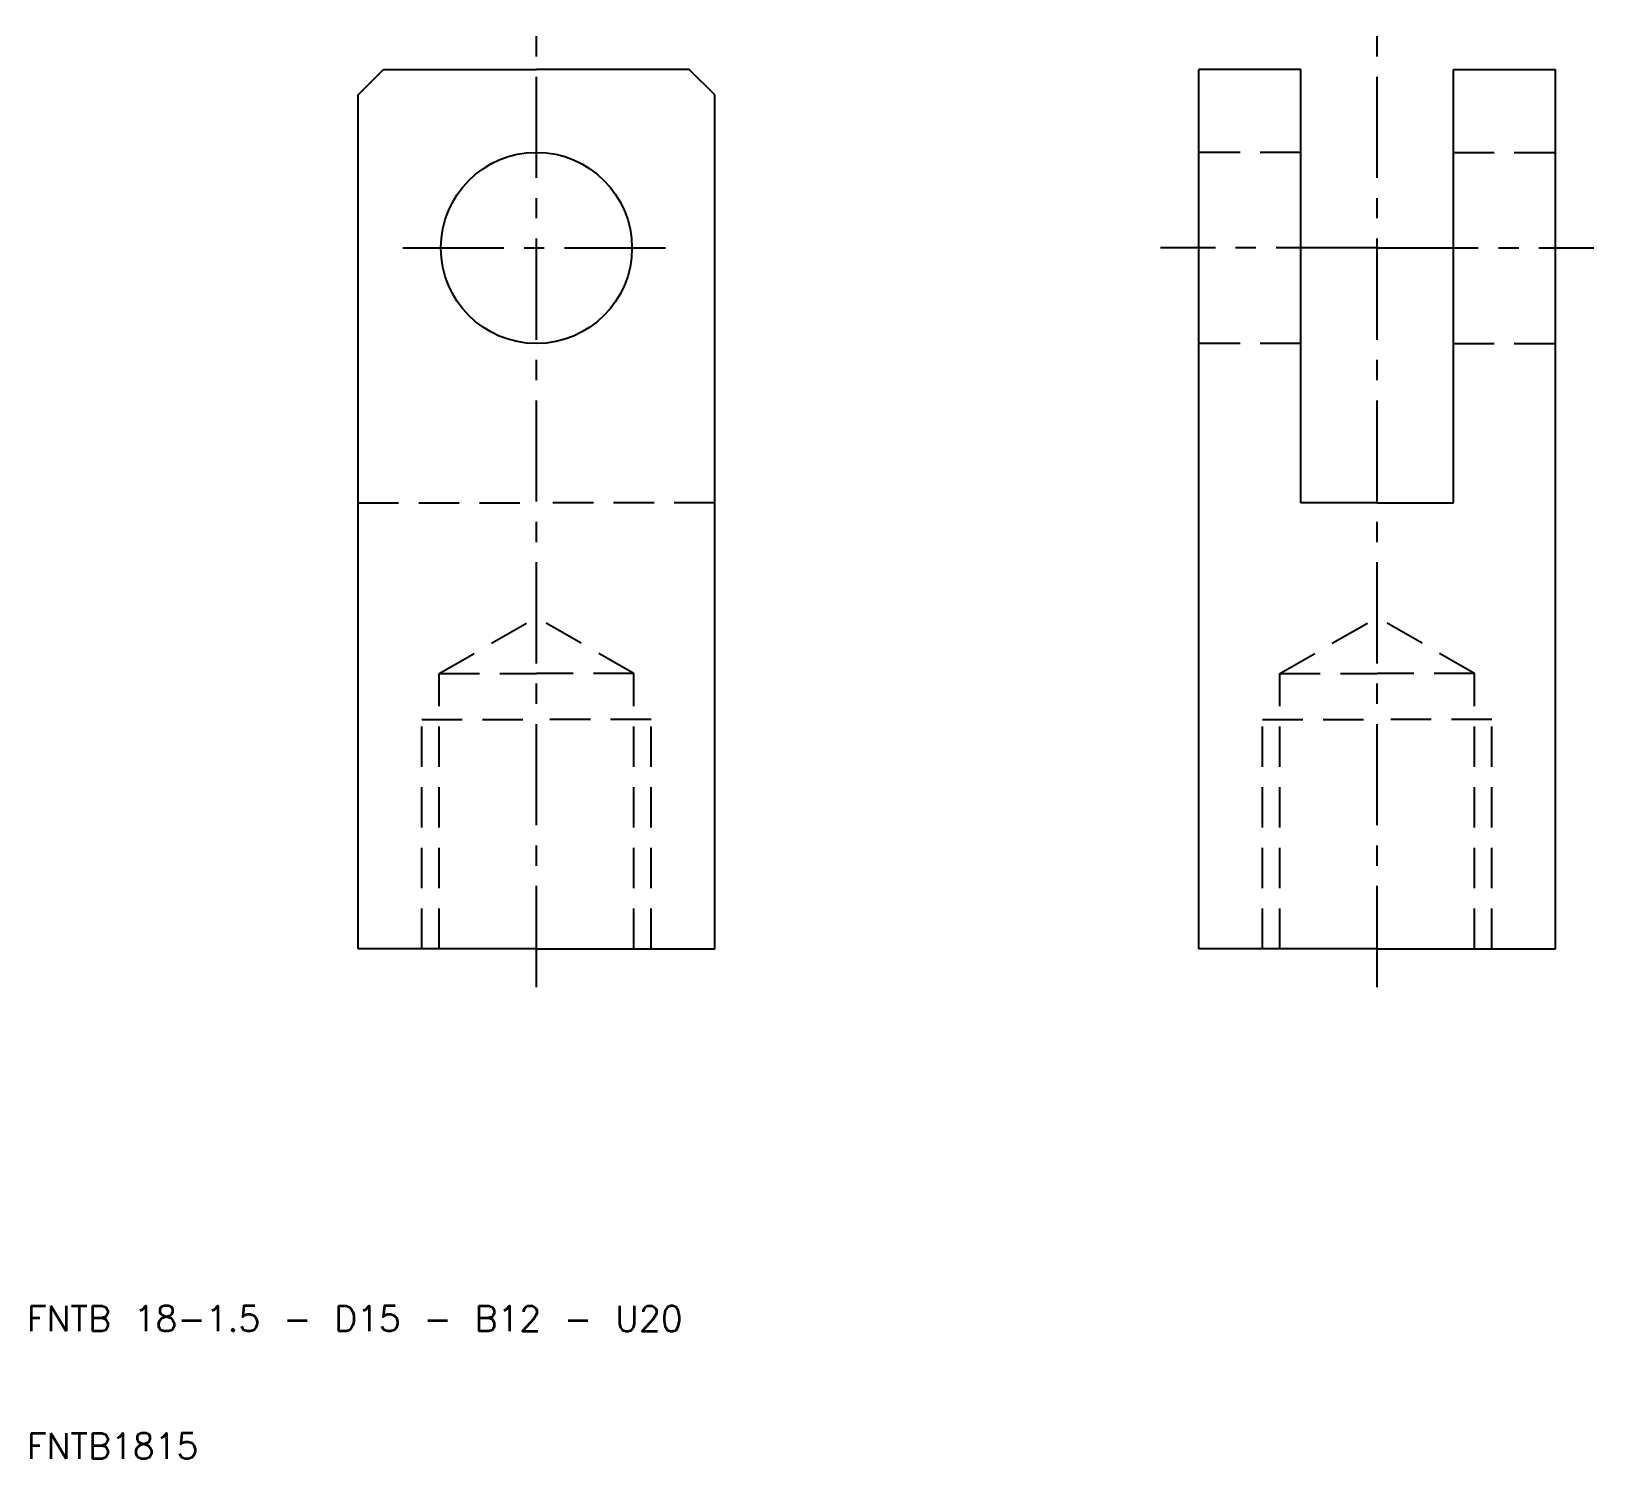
# Model space of a CAD drawing. Extents: x 10 to 133, y 10 to 122.
import ezdxf

# ---------------------------------------------------------------- set-up
doc = ezdxf.new("R2010")
doc.units = 0
doc.header["$LTSCALE"] = 0.25
doc.linetypes.add('CENTER', pattern=[50.8, 31.75, -6.35, 6.35, -6.35])
doc.linetypes.add('DASHED', pattern=[19.05, 12.7, -6.35])
doc.layers.get('0').update_dxf_attribs({"linetype": 'CONTINUOUS'})
doc.layers.add('CENTER', color=1, linetype='CENTER')
doc.styles.get("Standard").update_dxf_attribs({"font": 'txt.shx', "bigfont": 'extfont.shx'})

msp = doc.modelspace()

# ---------------------------------------------------------------- linework, layer by layer
for p, q in [((36, 117), (38, 119)), ((38, 119), (50, 119)), ((62, 119), (50, 119)), ((64, 117), (62, 119)), ((102, 50), (102, 119)), ((110, 119), (102, 119)), ((110, 85), (110, 119)), ((122, 85), (122, 119)), ((122, 119), (130, 119)), ((130, 50), (130, 119)), ((36, 50), (36, 117)), ((64, 50), (64, 117)), ((116, 85), (110, 85)), ((116, 85), (122, 85)), ((50, 50), (36, 50)), ((50, 50), (64, 50)), ((116, 50), (102, 50)), ((116, 50), (130, 50))]:
    msp.add_line(p, q)
at = {"color": 3, "linetype": 'DASHED'}
for p, q in [((110, 112.5), (102, 112.5)), ((122, 112.5), (130, 112.5)), ((110, 97.5), (102, 97.5)), ((122, 97.5), (130, 97.5)), ((36, 85), (50, 85)), ((64, 85), (50, 85)), ((42.353, 71.6), (50, 76.015)), ((57.647, 71.6), (50, 76.015)), ((108.353, 71.6), (116, 76.015)), ((123.647, 71.6), (116, 76.015)), ((42.353, 50), (42.353, 71.6)), ((42.353, 71.6), (50, 71.6)), ((57.647, 71.6), (50, 71.6)), ((57.647, 50), (57.647, 71.6)), ((108.353, 50), (108.353, 71.6)), ((108.353, 71.6), (116, 71.6)), ((123.647, 71.6), (116, 71.6)), ((123.647, 50), (123.647, 71.6)), ((41, 50), (41, 68)), ((41, 68), (50, 68)), ((59, 68), (50, 68)), ((59, 50), (59, 68)), ((107, 50), (107, 68)), ((107, 68), (116, 68)), ((125, 68), (116, 68)), ((125, 50), (125, 68))]:
    msp.add_line(p, q, dxfattribs=at)
msp.add_circle((50, 105), 7.5)
at = {"layer": 'CENTER', "color": 1, "linetype": 'CENTER'}
for p, q in [((50, 47), (50, 122)), ((116, 47), (116, 122)), ((39.5, 105), (60.5, 105)), ((116, 105), (99, 105)), ((116, 105), (133, 105))]:
    msp.add_line(p, q, dxfattribs=at)

# ---------------------------------------------------------------- texts
for s, p in [('FNTB 18-1.5 - D15 - B12 - U20', (10, 20)), ('FNTB1815', (10, 10))]:
    msp.add_text(s, height=2).set_placement(p)

doc.saveas('drawing.dxf')
